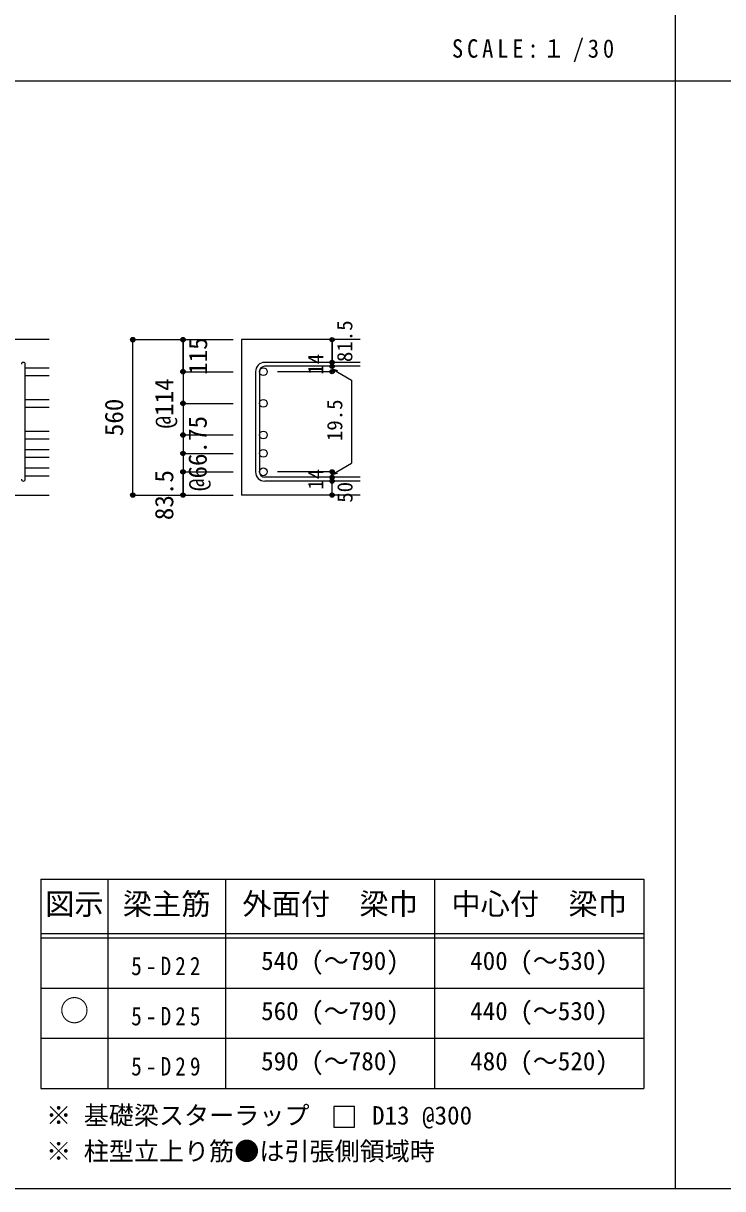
# Model space of a CAD drawing. Units: millimetres at full size, sheet at 1:30, with parts at other scales. Extents: x -5973 to 5954, y -4195 to 4201.
# Drawn here: x -3464 to -955, y -4195 to -15 of the extents above; entities that cross this region are included whole.
import ezdxf
from ezdxf.enums import TextEntityAlignment as Align

# ---------------------------------------------------------------- set-up
doc = ezdxf.new("R2010")
doc.units = ezdxf.units.MM
doc.header["$LTSCALE"] = 30
doc.header["$PDMODE"] = 32
doc.header["$PDSIZE"] = 15
for name, color, linetype in [('0-1', 2, 'Continuous'), ('0-5', 7, 'Continuous'), ('0-6', 7, 'Continuous'), ('0-D', 4, 'Continuous'), ('6-7_文字', 7, 'Continuous'), ('6-E_枠', 7, 'Continuous'), ('F-0_枠', 6, 'Continuous')]:
    doc.layers.add(name, color=color, linetype=linetype)
doc.styles.add('ＭＳ ゴシック', font='')
doc.styles.get('ＭＳ ゴシック').set_extended_font_data('MS Gothic')

msp = doc.modelspace()

# ---------------------------------------------------------------- linework, layer by layer
at = {"layer": '0-1'}
for p, q in [((-3370.8, -1149.89), (-4820.8, -1149.89)), ((-2255.8, -1149.89), (-2680.8, -1149.89)), ((-2680.8, -1149.89), (-2680.8, -1707.39)), ((-3770.8, -1707.39), (-3370.8, -1707.39)), ((-2255.8, -1707.39), (-2680.8, -1707.39))]:
    msp.add_line(p, q, dxfattribs=at)
at = {"layer": '0-5'}
for p, q in [((-3456.8, -1250.82), (-3370.8, -1250.82)), ((-3456.8, -1278.82), (-3370.8, -1278.82)), ((-3456.8, -1364.36), (-3370.8, -1364.36)), ((-3456.8, -1392.36), (-3370.8, -1392.36)), ((-3456.8, -1477.89), (-3370.8, -1477.89)), ((-3456.8, -1505.89), (-3370.8, -1505.89)), ((-3456.8, -1543.89), (-3370.8, -1543.89)), ((-3456.8, -1571.89), (-3370.8, -1571.89)), ((-3456.8, -1609.89), (-3370.8, -1609.89)), ((-3456.8, -1637.89), (-3370.8, -1637.89))]:
    msp.add_line(p, q, dxfattribs=at)
at = {"layer": '0-5', "color": 3}
for centre in [(-2602.8, -1264.82), (-2602.8, -1378.36), (-2602.8, -1491.89), (-2602.8, -1557.89), (-2602.8, -1623.89)]:
    msp.add_circle(centre, 14, dxfattribs=at)
at = {"layer": '0-6'}
for p, q in [((-3456.8, -1650.39), (-3456.8, -1238.32)), ((-2255.8, -1231.32), (-2597.3, -1231.32)), ((-2255.8, -1245.32), (-2597.3, -1245.32)), ((-2630.8, -1264.82), (-2630.8, -1623.89)), ((-2616.8, -1264.82), (-2616.8, -1623.89)), ((-2255.8, -1643.39), (-2597.3, -1643.39)), ((-2255.8, -1657.39), (-2597.3, -1657.39))]:
    msp.add_line(p, q, dxfattribs=at)
for centre, radius, start, end in [((-3463.8, -1238.32), 7, 0, 180), ((-2597.3, -1264.82), 33.5, 90, 180), ((-2597.3, -1264.82), 19.5, 90, 180), ((-2597.3, -1623.89), 33.5, 180, 270), ((-2597.3, -1623.89), 19.5, 180, 270), ((-3463.8, -1650.39), 7, 180, 0)]:
    msp.add_arc(centre, radius, start, end, dxfattribs=at)
at = {"layer": '0-D'}
for p, q in [((-3070.8, -1149.89), (-2890.8, -1149.89)), ((-3070.8, -1149.89), (-2890.8, -1149.89)), ((-3070.8, -1707.39), (-3070.8, -1149.89)), ((-3070.8, -1707.39), (-3070.8, -1149.89)), ((-2890.8, -1149.89), (-2710.8, -1149.89)), ((-2890.8, -1149.89), (-2710.8, -1149.89)), ((-2890.8, -1149.89), (-2890.8, -1264.82)), ((-2890.8, -1264.82), (-2890.8, -1149.89)), ((-2355.8, -1245.32), (-2355.8, -1231.32)), ((-2355.8, -1245.32), (-2355.8, -1264.82)), ((-2890.8, -1264.82), (-2710.8, -1264.82)), ((-2890.8, -1264.82), (-2890.8, -1344.89)), ((-2890.8, -1264.82), (-2710.8, -1264.82)), ((-2355.8, -1264.82), (-2551.89, -1264.82)), ((-2355.8, -1255.07), (-2336.48, -1260.25)), ((-2355.8, -1255.07), (-2285.74, -1295.52)), ((-2285.74, -1295.52), (-2285.74, -1593.2)), ((-2890.8, -1344.89), (-2890.8, -1623.89)), ((-2890.8, -1378.36), (-2710.8, -1378.36)), ((-2890.8, -1491.89), (-2710.8, -1491.89)), ((-2890.8, -1557.89), (-2710.8, -1557.89)), ((-2890.8, -1623.89), (-2710.8, -1623.89)), ((-2890.8, -1623.89), (-2890.8, -1707.39)), ((-2890.8, -1707.39), (-2890.8, -1623.89)), ((-2355.8, -1623.89), (-2551.89, -1623.89)), ((-2355.8, -1633.64), (-2285.74, -1593.2)), ((-2355.8, -1643.39), (-2355.8, -1623.89)), ((-2355.8, -1633.64), (-2336.48, -1628.47)), ((-2355.8, -1657.39), (-2355.8, -1643.39)), ((-2355.8, -1707.39), (-2355.8, -1657.39)), ((-3070.8, -1707.39), (-2890.8, -1707.39)), ((-2890.8, -1707.39), (-2710.8, -1707.39))]:
    msp.add_line(p, q, dxfattribs=at)
msp.add_lwpolyline([(-2355.8, -1149.89), (-2355.8, -1231.32), (-2355.8, -1149.89)], dxfattribs=at)
for centre, radius in [((-3070.8, -1149.89), 8), ((-3070.8, -1149.89), 7.2), ((-3070.8, -1149.89), 6.4), ((-3070.8, -1149.89), 5.6), ((-3070.8, -1149.89), 4.8), ((-3070.8, -1149.89), 4), ((-3070.8, -1149.89), 3.2), ((-3070.8, -1149.89), 2.4), ((-3070.8, -1149.89), 1.6), ((-3070.8, -1149.89), 0.8), ((-2890.8, -1149.89), 8), ((-2890.8, -1149.89), 7.2), ((-2890.8, -1149.89), 6.4), ((-2890.8, -1149.89), 5.6), ((-2890.8, -1149.89), 4.8), ((-2890.8, -1149.89), 4), ((-2890.8, -1149.89), 3.2), ((-2890.8, -1149.89), 2.4), ((-2890.8, -1149.89), 1.6), ((-2890.8, -1149.89), 0.8), ((-2355.8, -1149.89), 4), ((-2355.8, -1149.89), 3.6), ((-2355.8, -1149.89), 3.2), ((-2355.8, -1149.89), 2.8), ((-2355.8, -1149.89), 2.4), ((-2355.8, -1149.89), 2), ((-2355.8, -1149.89), 1.6), ((-2355.8, -1149.89), 1.2), ((-2355.8, -1149.89), 0.8), ((-2355.8, -1149.89), 0.4), ((-2355.8, -1231.32), 4), ((-2355.8, -1245.32), 4), ((-2355.8, -1231.32), 3.6), ((-2355.8, -1245.32), 3.6), ((-2355.8, -1231.32), 3.2), ((-2355.8, -1245.32), 3.2), ((-2355.8, -1231.32), 2.8), ((-2355.8, -1245.32), 2.8), ((-2355.8, -1231.32), 2.4), ((-2355.8, -1245.32), 2.4), ((-2355.8, -1231.32), 2), ((-2355.8, -1245.32), 2), ((-2355.8, -1231.32), 1.6), ((-2355.8, -1245.32), 1.6), ((-2355.8, -1231.32), 1.2), ((-2355.8, -1245.32), 1.2), ((-2355.8, -1231.32), 0.8), ((-2355.8, -1245.32), 0.8), ((-2355.8, -1231.32), 0.4), ((-2355.8, -1245.32), 0.4), ((-2890.8, -1264.82), 8), ((-2890.8, -1264.82), 7.2), ((-2890.8, -1264.82), 6.4), ((-2890.8, -1264.82), 5.6), ((-2890.8, -1264.82), 4.8), ((-2890.8, -1264.82), 4), ((-2890.8, -1264.82), 3.2), ((-2890.8, -1264.82), 2.4), ((-2890.8, -1264.82), 1.6), ((-2890.8, -1264.82), 0.8), ((-2355.8, -1264.82), 4), ((-2355.8, -1264.82), 3.6), ((-2355.8, -1264.82), 3.2), ((-2355.8, -1264.82), 2.8), ((-2355.8, -1264.82), 2.4), ((-2355.8, -1264.82), 2), ((-2355.8, -1264.82), 1.6), ((-2355.8, -1264.82), 1.2), ((-2355.8, -1264.82), 0.8), ((-2355.8, -1264.82), 0.4), ((-2890.8, -1378.36), 8), ((-2890.8, -1378.36), 7.2), ((-2890.8, -1378.36), 6.4), ((-2890.8, -1378.36), 5.6), ((-2890.8, -1378.36), 4.8), ((-2890.8, -1378.36), 4), ((-2890.8, -1378.36), 3.2), ((-2890.8, -1378.36), 2.4), ((-2890.8, -1378.36), 1.6), ((-2890.8, -1378.36), 0.8), ((-2890.8, -1491.89), 8), ((-2890.8, -1491.89), 7.2), ((-2890.8, -1491.89), 6.4), ((-2890.8, -1491.89), 5.6), ((-2890.8, -1491.89), 4.8), ((-2890.8, -1491.89), 4), ((-2890.8, -1491.89), 3.2), ((-2890.8, -1491.89), 2.4), ((-2890.8, -1491.89), 1.6), ((-2890.8, -1491.89), 0.8), ((-2890.8, -1557.89), 8), ((-2890.8, -1557.89), 7.2), ((-2890.8, -1557.89), 6.4), ((-2890.8, -1557.89), 5.6), ((-2890.8, -1557.89), 4.8), ((-2890.8, -1557.89), 4), ((-2890.8, -1557.89), 3.2), ((-2890.8, -1557.89), 2.4), ((-2890.8, -1557.89), 1.6), ((-2890.8, -1557.89), 0.8), ((-2890.8, -1623.89), 8), ((-2890.8, -1623.89), 7.2), ((-2890.8, -1623.89), 6.4), ((-2890.8, -1623.89), 5.6), ((-2890.8, -1623.89), 4.8), ((-2890.8, -1623.89), 4), ((-2890.8, -1623.89), 3.2), ((-2890.8, -1623.89), 2.4), ((-2890.8, -1623.89), 1.6), ((-2890.8, -1623.89), 0.8), ((-2355.8, -1623.89), 4), ((-2355.8, -1623.89), 3.6), ((-2355.8, -1623.89), 3.2), ((-2355.8, -1623.89), 2.8), ((-2355.8, -1623.89), 2.4), ((-2355.8, -1623.89), 2), ((-2355.8, -1623.89), 1.6), ((-2355.8, -1623.89), 1.2), ((-2355.8, -1623.89), 0.8), ((-2355.8, -1623.89), 0.4), ((-2355.8, -1643.39), 4), ((-2355.8, -1657.39), 4), ((-2355.8, -1643.39), 3.6), ((-2355.8, -1657.39), 3.6), ((-2355.8, -1643.39), 3.2), ((-2355.8, -1657.39), 3.2), ((-2355.8, -1643.39), 2.8), ((-2355.8, -1657.39), 2.8), ((-2355.8, -1643.39), 2.4), ((-2355.8, -1657.39), 2.4), ((-2355.8, -1643.39), 2), ((-2355.8, -1657.39), 2), ((-2355.8, -1643.39), 1.6), ((-2355.8, -1657.39), 1.6), ((-2355.8, -1643.39), 1.2), ((-2355.8, -1657.39), 1.2), ((-2355.8, -1643.39), 0.8), ((-2355.8, -1657.39), 0.8), ((-2355.8, -1643.39), 0.4), ((-2355.8, -1657.39), 0.4), ((-3070.8, -1707.39), 8), ((-3070.8, -1707.39), 7.2), ((-3070.8, -1707.39), 6.4), ((-3070.8, -1707.39), 5.6), ((-3070.8, -1707.39), 4.8), ((-3070.8, -1707.39), 4), ((-3070.8, -1707.39), 3.2), ((-3070.8, -1707.39), 2.4), ((-3070.8, -1707.39), 1.6), ((-3070.8, -1707.39), 0.8), ((-2890.8, -1707.39), 8), ((-2890.8, -1707.39), 7.2), ((-2890.8, -1707.39), 6.4), ((-2890.8, -1707.39), 5.6), ((-2890.8, -1707.39), 4.8), ((-2890.8, -1707.39), 4), ((-2890.8, -1707.39), 3.2), ((-2890.8, -1707.39), 2.4), ((-2890.8, -1707.39), 1.6), ((-2890.8, -1707.39), 0.8), ((-2355.8, -1707.39), 4), ((-2355.8, -1707.39), 3.6), ((-2355.8, -1707.39), 3.2), ((-2355.8, -1707.39), 2.8), ((-2355.8, -1707.39), 2.4), ((-2355.8, -1707.39), 2), ((-2355.8, -1707.39), 1.6), ((-2355.8, -1707.39), 1.2), ((-2355.8, -1707.39), 0.8), ((-2355.8, -1707.39), 0.4)]:
    msp.add_circle(centre, radius, dxfattribs=at)
at = {"layer": '0-D', "color": 7}
for p in [(-3070.8, -1149.89), (-3070.8, -1149.89), (-2890.8, -1149.89), (-2355.8, -1149.89), (-2355.8, -1231.32), (-2355.8, -1245.32), (-2890.8, -1264.82), (-2355.8, -1264.82), (-2890.8, -1378.36), (-2890.8, -1491.89), (-2890.8, -1557.89), (-2890.8, -1623.89), (-2355.8, -1623.89), (-2355.8, -1623.89), (-2355.8, -1643.39), (-2355.8, -1657.39), (-3070.8, -1707.39), (-3070.8, -1707.39), (-2890.8, -1707.39), (-2355.8, -1707.39)]:
    msp.add_point(p, dxfattribs=at)
at = {"layer": '6-7_文字'}
msp.add_lwpolyline([(-2350.12, -3974.98), (-2275.12, -3974.98), (-2275.12, -3899.98), (-2350.12, -3899.98)], close=True, dxfattribs=at)
at = {"layer": '6-E_枠', "color": 3}
for p, q in [((-3400.52, -3085.43), (-3400.52, -3835.43)), ((-3400.52, -3085.43), (-1238, -3085.43)), ((-1238, -3085.43), (-1238, -3835.43)), ((-3400.52, -3835.43), (-1238, -3835.43))]:
    msp.add_line(p, q, dxfattribs=at)
at = {"layer": '6-E_枠'}
for p, q in [((-3160.52, -3085.43), (-3160.52, -3835.43)), ((-2738, -3085.43), (-2738, -3835.43)), ((-1988, -3085.43), (-1988, -3835.43)), ((-3400.52, -3280.43), (-1238, -3280.43)), ((-3400.52, -3295.43), (-1238, -3295.43)), ((-3400.52, -3475.43), (-1238, -3475.43)), ((-3400.52, -3655.43), (-1238, -3655.43))]:
    msp.add_line(p, q, dxfattribs=at)
at = {"layer": 'F-0_枠', "color": 2}
for p, q in [((-1124.64, 4201.15), (-1124.64, -4195.24)), ((-5972.88, -222.05), (3723.6, -222.05))]:
    msp.add_line(p, q, dxfattribs=at)
at = {"layer": 'F-0_枠'}
msp.add_line((5954.1, -4195.24), (-5972.88, -4195.24), dxfattribs=at)

# ---------------------------------------------------------------- texts
at = {"layer": '0-D', "style": 'ＭＳ ゴシック'}
for s, height, p in [('81.5', 54.99, (-2266.78, -1230.36)), ('115', 65.98, (-2784.36, -1276.31)), ('14', 54.99, (-2371.03, -1275.26)), ('@114', 65.98, (-2905.8, -1468.36)), ('560', 65.98, (-3085.8, -1496.14)), ('19.5', 54.99, (-2302.73, -1513.98)), ('@66.75', 65.98, (-2785.8, -1692.89)), ('83.5', 65.98, (-2905.8, -1797.39)), ('14', 54.99, (-2371.06, -1688.07)), ('50', 54.99, (-2266.06, -1734.97))]:
    msp.add_text(s, height=height, rotation=90, dxfattribs=at).set_placement(p, align=Align.BOTTOM_LEFT)
at = {"layer": '6-7_文字', "color": 2, "style": 'ＭＳ ゴシック'}
for s, p in [('図示', (-3385.52, -3235.43)), ('梁主筋', (-3106.76, -3235.43)), ('外面付\u3000梁巾', (-2678, -3235.43)), ('中心付\u3000梁巾', (-1928, -3235.43)), ('○', (-3333.02, -3617.93))]:
    msp.add_text(s, height=76.98, dxfattribs=at).set_placement(p, align=Align.BOTTOM_LEFT)
at = {"layer": '6-7_文字', "style": 'ＭＳ ゴシック'}
for s, p in [('540 (～790)', (-2610.5, -3430.43)), ('400 (～530)', (-1860.5, -3430.43)), ('560 (～790)', (-2610.5, -3610.43)), ('440 (～530)', (-1860.5, -3610.43)), ('590 (～780)', (-2610.5, -3790.43)), ('480 (～520)', (-1860.5, -3790.43)), ('※ 基礎梁スターラップ     D13 @300', (-3381.96, -3985.01)), ('※ 柱型立上り筋●は引張側領域時', (-3381.96, -4113.51))]:
    msp.add_text(s, height=65.98, dxfattribs=at).set_placement(p, align=Align.BOTTOM_LEFT)
at = {"layer": '6-7_文字', "color": 2, "insert": (-1925.98, -154.55), "char_height": 65.98, "attachment_point": 7, "style": 'ＭＳ ゴシック'}
msp.add_mtext('\\T1.34;\\W0.9;SCALE:１/30', dxfattribs=at)
at = {"layer": '6-7_文字', "char_height": 65.98, "attachment_point": 7, "style": 'ＭＳ ゴシック'}
for s, insert in [('\\T1.38;\\W0.85;5-D22', (-3076.76, -3430.43)), ('\\T1.38;\\W0.85;5-D25', (-3076.76, -3610.43)), ('\\T1.38;\\W0.85;5-D29', (-3076.76, -3790.43))]:
    msp.add_mtext(s, dxfattribs=dict(at, insert=insert))

doc.saveas('drawing.dxf')
